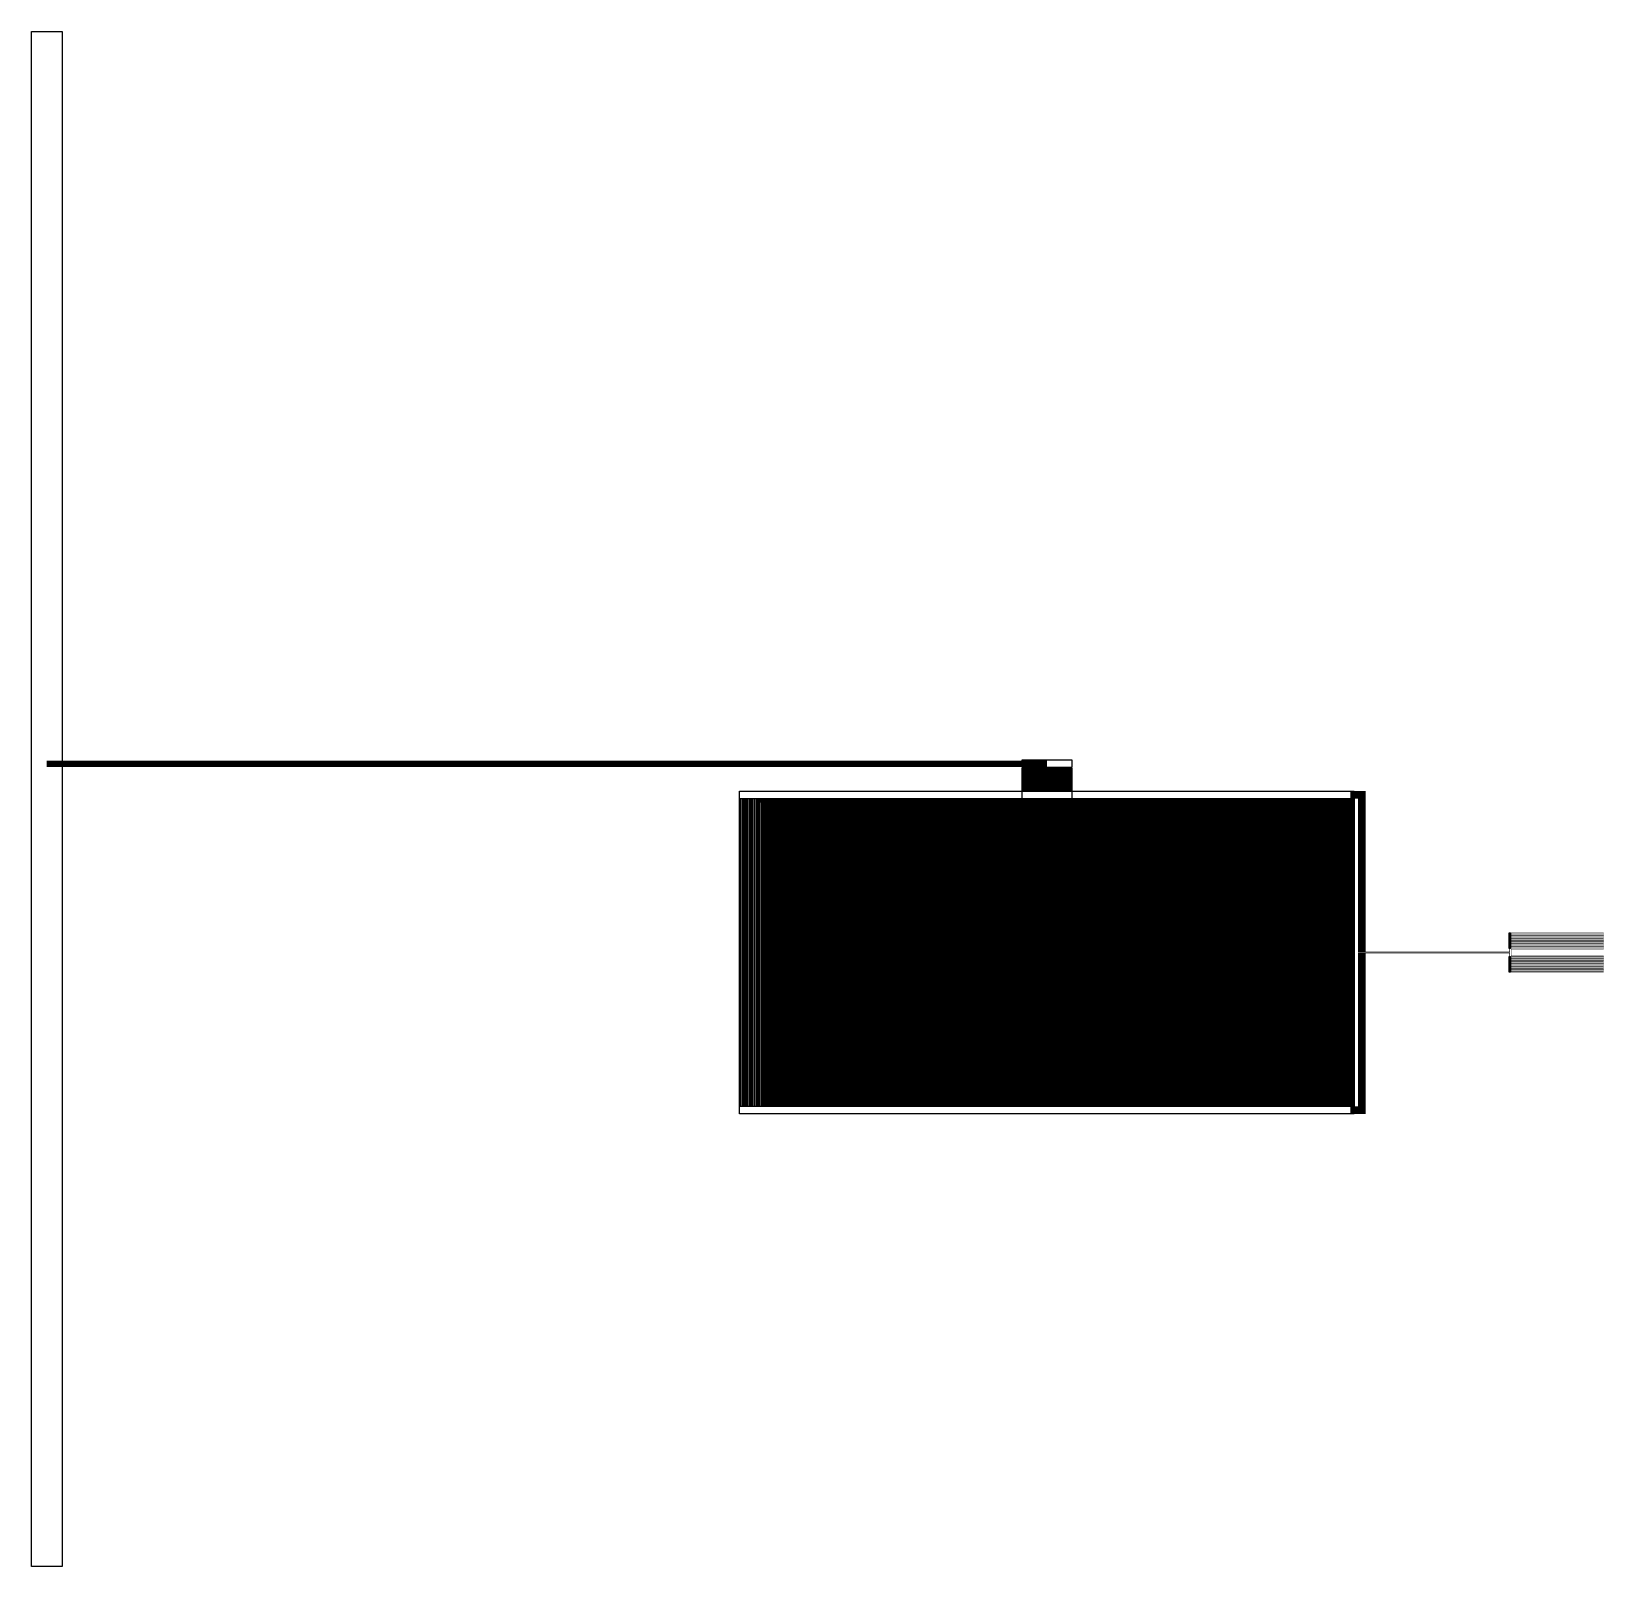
# Model space of a CAD drawing. Extents: x -50 to 5072, y -10000 to -5000.
import ezdxf

# ---------------------------------------------------------------- set-up
doc = ezdxf.new("R2010")
doc.units = 0
doc.layers.add('L3D0', color=1, linetype='CONTINUOUS')
doc.layers.add('L6D0', color=2, linetype='CONTINUOUS')

msp = doc.modelspace()

# ---------------------------------------------------------------- linework, layer by layer
at = {"layer": 'L3D0', "const_width": 1}
for points in [[(4771.5, -7935.5), (4764.5, -7935.5)], [(4770.5, -7989.5), (5071, -7989.5), (5071, -7987.5), (4771, -7987.5), (4771, -7985.5), (5071, -7985.5), (5071, -7983.5), (4771, -7983.5), (4771, -7981.5), (5071, -7981.5), (5071, -7979.5), (4771, -7979.5), (4771, -7977.5), (5071, -7977.5), (5071, -7975.5), (4771, -7975.5), (4771, -7973.5), (5071, -7973.5), (5071, -7971.5), (4771, -7971.5), (4771, -7969.5), (5071, -7969.5), (5071, -7967.5), (4771, -7967.5), (4771, -7965.5), (5071, -7965.5), (5071, -7963.5), (4771, -7963.5), (4771, -7961.5), (5071, -7961.5), (5071, -7959.5), (4771, -7959.5), (4771, -7957.5), (5071, -7957.5), (5071, -7955.5), (4771, -7955.5), (4771, -7953.5), (5071, -7953.5), (5071, -7951.5), (4771, -7951.5), (4771, -7949.5), (5071, -7949.5), (5071, -7947.5), (4771, -7947.5), (4771, -7945.5), (5071, -7945.5), (5071, -7943.5), (4771, -7943.5), (4771, -7941.5), (5071, -7941.5), (5071, -7939.5), (4771, -7939.5), (4771, -7937.5), (5071, -7937.5), (5071, -7935.5), (4770.5, -7935.5)], [(4771, -7989), (4771, -8011)], [(4770.5, -8010.5), (5071, -8010.5), (5071, -8012.5), (4771, -8012.5), (4771, -8014.5), (5071, -8014.5), (5071, -8016.5), (4771, -8016.5), (4771, -8018.5), (5071, -8018.5), (5071, -8020.5), (4771, -8020.5), (4771, -8022.5), (5071, -8022.5), (5071, -8024.5), (4771, -8024.5), (4771, -8026.5), (5071, -8026.5), (5071, -8028.5), (4771, -8028.5), (4771, -8030.5), (5071, -8030.5), (5071, -8032.5), (4771, -8032.5), (4771, -8034.5), (5071, -8034.5), (5071, -8036.5), (4771, -8036.5), (4771, -8038.5), (5071, -8038.5), (5071, -8040.5), (4771, -8040.5), (4771, -8042.5), (5071, -8042.5), (5071, -8044.5), (4771, -8044.5), (4771, -8046.5), (5071, -8046.5), (5071, -8048.5), (4771, -8048.5), (4771, -8050.5), (5071, -8050.5), (5071, -8052.5), (4771, -8052.5), (4771, -8054.5), (5071, -8054.5), (5071, -8056.5), (4771, -8056.5), (4771, -8058.5), (5071, -8058.5), (5071, -8060.5), (4771, -8060.5), (4771, -8062.5), (5071, -8062.5), (5071, -8064.5), (4770.5, -8064.5)], [(4771.5, -8064.5), (4764.5, -8064.5)]]:
    msp.add_lwpolyline(points, dxfattribs=at)
at = {"layer": 'L3D0'}
for points in [[(4764.5, -7985.5), (4764.5, -7935.5), (4767.5, -7935.5), (4767.5, -7985.5)], [(4764.5, -8064.5), (4764.5, -8014.5), (4767.5, -8014.5), (4767.5, -8064.5)]]:
    msp.add_lwpolyline(points, close=True, dxfattribs=at)
at = {"layer": 'L6D0'}
for points in [[(-50, -10000), (-50, -5000), (50, -5000), (50, -10000)], [(3177, -7397.75), (3177, -7372.75), (3339, -7372.75), (3339, -7397.75)], [(3177, -7474.25), (3177, -7399.25), (3179, -7399.25), (3179, -7474.25)], [(3181, -7472.75), (3181, -7397.75), (3183, -7397.75), (3183, -7472.75)], [(3185, -7474.25), (3185, -7399.25), (3187, -7399.25), (3187, -7474.25)], [(3189, -7472.75), (3189, -7397.75), (3191, -7397.75), (3191, -7472.75)], [(3193, -7474.25), (3193, -7399.25), (3195, -7399.25), (3195, -7474.25)], [(3197, -7472.75), (3197, -7397.75), (3199, -7397.75), (3199, -7472.75)], [(3201, -7474.25), (3201, -7399.25), (3203, -7399.25), (3203, -7474.25)], [(3205, -7472.75), (3205, -7397.75), (3207, -7397.75), (3207, -7472.75)], [(3209, -7474.25), (3209, -7399.25), (3211, -7399.25), (3211, -7474.25)], [(3213, -7472.75), (3213, -7397.75), (3215, -7397.75), (3215, -7472.75)], [(3217, -7474.25), (3217, -7399.25), (3219, -7399.25), (3219, -7474.25)], [(3221, -7472.75), (3221, -7397.75), (3223, -7397.75), (3223, -7472.75)], [(3225, -7474.25), (3225, -7399.25), (3227, -7399.25), (3227, -7474.25)], [(3229, -7472.75), (3229, -7397.75), (3231, -7397.75), (3231, -7472.75)], [(3233, -7474.25), (3233, -7399.25), (3235, -7399.25), (3235, -7474.25)], [(3237, -7472.75), (3237, -7397.75), (3239, -7397.75), (3239, -7472.75)], [(3241, -7474.25), (3241, -7399.25), (3243, -7399.25), (3243, -7474.25)], [(3245, -7472.75), (3245, -7397.75), (3247, -7397.75), (3247, -7472.75)], [(3249, -7474.25), (3249, -7399.25), (3251, -7399.25), (3251, -7474.25)], [(3253, -7472.75), (3253, -7397.75), (3255, -7397.75), (3255, -7472.75)], [(3257, -7474.25), (3257, -7399.25), (3259, -7399.25), (3259, -7474.25)], [(3261, -7472.75), (3261, -7397.75), (3263, -7397.75), (3263, -7472.75)], [(3265, -7474.25), (3265, -7399.25), (3267, -7399.25), (3267, -7474.25)], [(3269, -7472.75), (3269, -7397.75), (3271, -7397.75), (3271, -7472.75)], [(3273, -7474.25), (3273, -7399.25), (3275, -7399.25), (3275, -7474.25)], [(3277, -7472.75), (3277, -7397.75), (3279, -7397.75), (3279, -7472.75)], [(3281, -7474.25), (3281, -7399.25), (3283, -7399.25), (3283, -7474.25)], [(3285, -7472.75), (3285, -7397.75), (3287, -7397.75), (3287, -7472.75)], [(3289, -7474.25), (3289, -7399.25), (3291, -7399.25), (3291, -7474.25)], [(3293, -7472.75), (3293, -7397.75), (3295, -7397.75), (3295, -7472.75)], [(3297, -7474.25), (3297, -7399.25), (3299, -7399.25), (3299, -7474.25)], [(3301, -7472.75), (3301, -7397.75), (3303, -7397.75), (3303, -7472.75)], [(3305, -7474.25), (3305, -7399.25), (3307, -7399.25), (3307, -7474.25)], [(3309, -7472.75), (3309, -7397.75), (3311, -7397.75), (3311, -7472.75)], [(3313, -7474.25), (3313, -7399.25), (3315, -7399.25), (3315, -7474.25)], [(3317, -7472.75), (3317, -7397.75), (3319, -7397.75), (3319, -7472.75)], [(3321, -7474.25), (3321, -7399.25), (3323, -7399.25), (3323, -7474.25)], [(3325, -7472.75), (3325, -7397.75), (3327, -7397.75), (3327, -7472.75)], [(3329, -7474.25), (3329, -7399.25), (3331, -7399.25), (3331, -7474.25)], [(3333, -7472.75), (3333, -7397.75), (3335, -7397.75), (3335, -7472.75)], [(3337, -7474.25), (3337, -7399.25), (3339, -7399.25), (3339, -7474.25)], [(2257, -7499.25), (2257, -7474.25), (4259, -7474.25), (4259, -7499.25)], [(3177, -7499.25), (3177, -7474.25), (3339, -7474.25), (3339, -7499.25)], [(2257, -8500.75), (2257, -7500.75), (2259, -7500.75), (2259, -8500.75)], [(2265, -8500.75), (2265, -7500.75), (2267, -7500.75), (2267, -8500.75)], [(2273, -8500.75), (2273, -7500.75), (2275, -7500.75), (2275, -8500.75)], [(2281, -8500.75), (2281, -7500.75), (2283, -7500.75), (2283, -8500.75)], [(2289, -8500.75), (2289, -7500.75), (2291, -7500.75), (2291, -8500.75)], [(2297, -8500.75), (2297, -7500.75), (2299, -7500.75), (2299, -8500.75)], [(2305, -8500.75), (2305, -7500.75), (2307, -7500.75), (2307, -8500.75)], [(2313, -8500.75), (2313, -7500.75), (2315, -7500.75), (2315, -8500.75)], [(2321, -8500.75), (2321, -7500.75), (2323, -7500.75), (2323, -8500.75)], [(2325, -7510.45), (2325, -7499.25), (2327, -7499.25), (2327, -7510.45)], [(2329, -8500.75), (2329, -7500.75), (2331, -7500.75), (2331, -8500.75)], [(2333, -8499.25), (2333, -7499.25), (2335, -7499.25), (2335, -8499.25)], [(2337, -8500.75), (2337, -7500.75), (2339, -7500.75), (2339, -8500.75)], [(2341, -8499.25), (2341, -7499.25), (2343, -7499.25), (2343, -8499.25)], [(2345, -8500.75), (2345, -7500.75), (2347, -7500.75), (2347, -8500.75)], [(2349, -8499.25), (2349, -7499.25), (2351, -7499.25), (2351, -8499.25)], [(2353, -8500.75), (2353, -7500.75), (2355, -7500.75), (2355, -8500.75)], [(2357, -8499.25), (2357, -7499.25), (2359, -7499.25), (2359, -8499.25)], [(2361, -8500.75), (2361, -7500.75), (2363, -7500.75), (2363, -8500.75)], [(2365, -8499.25), (2365, -7499.25), (2367, -7499.25), (2367, -8499.25)], [(2369, -8500.75), (2369, -7500.75), (2371, -7500.75), (2371, -8500.75)], [(2373, -8499.25), (2373, -7499.25), (2375, -7499.25), (2375, -8499.25)], [(2377, -8500.75), (2377, -7500.75), (2379, -7500.75), (2379, -8500.75)], [(2381, -8499.25), (2381, -7499.25), (2383, -7499.25), (2383, -8499.25)], [(2385, -8500.75), (2385, -7500.75), (2387, -7500.75), (2387, -8500.75)], [(2389, -8499.25), (2389, -7499.25), (2391, -7499.25), (2391, -8499.25)], [(2393, -8500.75), (2393, -7500.75), (2395, -7500.75), (2395, -8500.75)], [(2397, -8499.25), (2397, -7499.25), (2399, -7499.25), (2399, -8499.25)], [(2401, -8500.75), (2401, -7500.75), (2403, -7500.75), (2403, -8500.75)], [(2405, -8499.25), (2405, -7499.25), (2407, -7499.25), (2407, -8499.25)], [(2409, -8500.75), (2409, -7500.75), (2411, -7500.75), (2411, -8500.75)], [(2413, -8499.25), (2413, -7499.25), (2415, -7499.25), (2415, -8499.25)], [(2417, -8500.75), (2417, -7500.75), (2419, -7500.75), (2419, -8500.75)], [(2421, -8499.25), (2421, -7499.25), (2423, -7499.25), (2423, -8499.25)], [(2425, -8500.75), (2425, -7500.75), (2427, -7500.75), (2427, -8500.75)], [(2429, -8499.25), (2429, -7499.25), (2431, -7499.25), (2431, -8499.25)], [(2433, -8500.75), (2433, -7500.75), (2435, -7500.75), (2435, -8500.75)], [(2437, -8499.25), (2437, -7499.25), (2439, -7499.25), (2439, -8499.25)], [(2441, -8500.75), (2441, -7500.75), (2443, -7500.75), (2443, -8500.75)], [(2445, -8499.25), (2445, -7499.25), (2447, -7499.25), (2447, -8499.25)], [(2449, -8500.75), (2449, -7500.75), (2451, -7500.75), (2451, -8500.75)], [(2453, -8499.25), (2453, -7499.25), (2455, -7499.25), (2455, -8499.25)], [(2457, -8500.75), (2457, -7500.75), (2459, -7500.75), (2459, -8500.75)], [(2461, -8499.25), (2461, -7499.25), (2463, -7499.25), (2463, -8499.25)], [(2465, -8500.75), (2465, -7500.75), (2467, -7500.75), (2467, -8500.75)], [(2469, -8499.25), (2469, -7499.25), (2471, -7499.25), (2471, -8499.25)], [(2473, -8500.75), (2473, -7500.75), (2475, -7500.75), (2475, -8500.75)], [(2477, -8499.25), (2477, -7499.25), (2479, -7499.25), (2479, -8499.25)], [(2481, -8500.75), (2481, -7500.75), (2483, -7500.75), (2483, -8500.75)], [(2485, -8499.25), (2485, -7499.25), (2487, -7499.25), (2487, -8499.25)], [(2489, -8500.75), (2489, -7500.75), (2491, -7500.75), (2491, -8500.75)], [(2493, -8499.25), (2493, -7499.25), (2495, -7499.25), (2495, -8499.25)], [(2497, -8500.75), (2497, -7500.75), (2499, -7500.75), (2499, -8500.75)], [(2501, -8499.25), (2501, -7499.25), (2503, -7499.25), (2503, -8499.25)], [(2505, -8500.75), (2505, -7500.75), (2507, -7500.75), (2507, -8500.75)], [(2509, -8499.25), (2509, -7499.25), (2511, -7499.25), (2511, -8499.25)], [(2513, -8500.75), (2513, -7500.75), (2515, -7500.75), (2515, -8500.75)], [(2517, -8499.25), (2517, -7499.25), (2519, -7499.25), (2519, -8499.25)], [(2521, -8500.75), (2521, -7500.75), (2523, -7500.75), (2523, -8500.75)], [(2525, -8499.25), (2525, -7499.25), (2527, -7499.25), (2527, -8499.25)], [(2529, -8500.75), (2529, -7500.75), (2531, -7500.75), (2531, -8500.75)], [(2533, -8499.25), (2533, -7499.25), (2535, -7499.25), (2535, -8499.25)], [(2537, -8500.75), (2537, -7500.75), (2539, -7500.75), (2539, -8500.75)], [(2541, -8499.25), (2541, -7499.25), (2543, -7499.25), (2543, -8499.25)], [(2545, -8500.75), (2545, -7500.75), (2547, -7500.75), (2547, -8500.75)], [(2549, -8499.25), (2549, -7499.25), (2551, -7499.25), (2551, -8499.25)], [(2553, -8500.75), (2553, -7500.75), (2555, -7500.75), (2555, -8500.75)], [(2557, -8499.25), (2557, -7499.25), (2559, -7499.25), (2559, -8499.25)], [(2561, -8500.75), (2561, -7500.75), (2563, -7500.75), (2563, -8500.75)], [(2565, -8499.25), (2565, -7499.25), (2567, -7499.25), (2567, -8499.25)], [(2569, -8500.75), (2569, -7500.75), (2571, -7500.75), (2571, -8500.75)], [(2573, -8499.25), (2573, -7499.25), (2575, -7499.25), (2575, -8499.25)], [(2577, -8500.75), (2577, -7500.75), (2579, -7500.75), (2579, -8500.75)], [(2581, -8499.25), (2581, -7499.25), (2583, -7499.25), (2583, -8499.25)], [(2585, -8500.75), (2585, -7500.75), (2587, -7500.75), (2587, -8500.75)], [(2589, -8499.25), (2589, -7499.25), (2591, -7499.25), (2591, -8499.25)], [(2593, -8500.75), (2593, -7500.75), (2595, -7500.75), (2595, -8500.75)], [(2597, -8499.25), (2597, -7499.25), (2599, -7499.25), (2599, -8499.25)], [(2601, -8500.75), (2601, -7500.75), (2603, -7500.75), (2603, -8500.75)], [(2605, -8499.25), (2605, -7499.25), (2607, -7499.25), (2607, -8499.25)], [(2609, -8500.75), (2609, -7500.75), (2611, -7500.75), (2611, -8500.75)], [(2613, -8499.25), (2613, -7499.25), (2615, -7499.25), (2615, -8499.25)], [(2617, -8500.75), (2617, -7500.75), (2619, -7500.75), (2619, -8500.75)], [(2621, -8499.25), (2621, -7499.25), (2623, -7499.25), (2623, -8499.25)], [(2625, -8500.75), (2625, -7500.75), (2627, -7500.75), (2627, -8500.75)], [(2629, -8499.25), (2629, -7499.25), (2631, -7499.25), (2631, -8499.25)], [(2633, -8500.75), (2633, -7500.75), (2635, -7500.75), (2635, -8500.75)], [(2637, -8499.25), (2637, -7499.25), (2639, -7499.25), (2639, -8499.25)], [(2641, -8500.75), (2641, -7500.75), (2643, -7500.75), (2643, -8500.75)], [(2645, -8499.25), (2645, -7499.25), (2647, -7499.25), (2647, -8499.25)], [(2649, -8500.75), (2649, -7500.75), (2651, -7500.75), (2651, -8500.75)], [(2653, -8499.25), (2653, -7499.25), (2655, -7499.25), (2655, -8499.25)], [(2657, -8500.75), (2657, -7500.75), (2659, -7500.75), (2659, -8500.75)], [(2661, -8499.25), (2661, -7499.25), (2663, -7499.25), (2663, -8499.25)], [(2665, -8500.75), (2665, -7500.75), (2667, -7500.75), (2667, -8500.75)], [(2669, -8499.25), (2669, -7499.25), (2671, -7499.25), (2671, -8499.25)], [(2673, -8500.75), (2673, -7500.75), (2675, -7500.75), (2675, -8500.75)], [(2677, -8499.25), (2677, -7499.25), (2679, -7499.25), (2679, -8499.25)], [(2681, -8500.75), (2681, -7500.75), (2683, -7500.75), (2683, -8500.75)], [(2685, -8499.25), (2685, -7499.25), (2687, -7499.25), (2687, -8499.25)], [(2689, -8500.75), (2689, -7500.75), (2691, -7500.75), (2691, -8500.75)], [(2693, -8499.25), (2693, -7499.25), (2695, -7499.25), (2695, -8499.25)], [(2697, -8500.75), (2697, -7500.75), (2699, -7500.75), (2699, -8500.75)], [(2701, -8499.25), (2701, -7499.25), (2703, -7499.25), (2703, -8499.25)], [(2705, -8500.75), (2705, -7500.75), (2707, -7500.75), (2707, -8500.75)], [(2709, -8499.25), (2709, -7499.25), (2711, -7499.25), (2711, -8499.25)], [(2713, -8500.75), (2713, -7500.75), (2715, -7500.75), (2715, -8500.75)], [(2717, -8499.25), (2717, -7499.25), (2719, -7499.25), (2719, -8499.25)], [(2721, -8500.75), (2721, -7500.75), (2723, -7500.75), (2723, -8500.75)], [(2725, -8499.25), (2725, -7499.25), (2727, -7499.25), (2727, -8499.25)], [(2729, -8500.75), (2729, -7500.75), (2731, -7500.75), (2731, -8500.75)], [(2733, -8499.25), (2733, -7499.25), (2735, -7499.25), (2735, -8499.25)], [(2737, -8500.75), (2737, -7500.75), (2739, -7500.75), (2739, -8500.75)], [(2741, -8499.25), (2741, -7499.25), (2743, -7499.25), (2743, -8499.25)], [(2745, -8500.75), (2745, -7500.75), (2747, -7500.75), (2747, -8500.75)], [(2749, -8499.25), (2749, -7499.25), (2751, -7499.25), (2751, -8499.25)], [(2753, -8500.75), (2753, -7500.75), (2755, -7500.75), (2755, -8500.75)], [(2757, -8499.25), (2757, -7499.25), (2759, -7499.25), (2759, -8499.25)], [(2761, -8500.75), (2761, -7500.75), (2763, -7500.75), (2763, -8500.75)], [(2765, -8499.25), (2765, -7499.25), (2767, -7499.25), (2767, -8499.25)], [(2769, -8500.75), (2769, -7500.75), (2771, -7500.75), (2771, -8500.75)], [(2773, -8499.25), (2773, -7499.25), (2775, -7499.25), (2775, -8499.25)], [(2777, -8500.75), (2777, -7500.75), (2779, -7500.75), (2779, -8500.75)], [(2781, -8499.25), (2781, -7499.25), (2783, -7499.25), (2783, -8499.25)], [(2785, -8500.75), (2785, -7500.75), (2787, -7500.75), (2787, -8500.75)], [(2789, -8499.25), (2789, -7499.25), (2791, -7499.25), (2791, -8499.25)], [(2793, -8500.75), (2793, -7500.75), (2795, -7500.75), (2795, -8500.75)], [(2797, -8499.25), (2797, -7499.25), (2799, -7499.25), (2799, -8499.25)], [(2801, -8500.75), (2801, -7500.75), (2803, -7500.75), (2803, -8500.75)], [(2805, -8499.25), (2805, -7499.25), (2807, -7499.25), (2807, -8499.25)], [(2809, -8500.75), (2809, -7500.75), (2811, -7500.75), (2811, -8500.75)], [(2813, -8499.25), (2813, -7499.25), (2815, -7499.25), (2815, -8499.25)], [(2817, -8500.75), (2817, -7500.75), (2819, -7500.75), (2819, -8500.75)], [(2821, -8499.25), (2821, -7499.25), (2823, -7499.25), (2823, -8499.25)], [(2825, -8500.75), (2825, -7500.75), (2827, -7500.75), (2827, -8500.75)], [(2829, -8499.25), (2829, -7499.25), (2831, -7499.25), (2831, -8499.25)], [(2833, -8500.75), (2833, -7500.75), (2835, -7500.75), (2835, -8500.75)], [(2837, -8499.25), (2837, -7499.25), (2839, -7499.25), (2839, -8499.25)], [(2841, -8500.75), (2841, -7500.75), (2843, -7500.75), (2843, -8500.75)], [(2845, -8499.25), (2845, -7499.25), (2847, -7499.25), (2847, -8499.25)], [(2849, -8500.75), (2849, -7500.75), (2851, -7500.75), (2851, -8500.75)], [(2853, -8499.25), (2853, -7499.25), (2855, -7499.25), (2855, -8499.25)], [(2857, -8500.75), (2857, -7500.75), (2859, -7500.75), (2859, -8500.75)], [(2861, -8499.25), (2861, -7499.25), (2863, -7499.25), (2863, -8499.25)], [(2865, -8500.75), (2865, -7500.75), (2867, -7500.75), (2867, -8500.75)], [(2869, -8499.25), (2869, -7499.25), (2871, -7499.25), (2871, -8499.25)], [(2873, -8500.75), (2873, -7500.75), (2875, -7500.75), (2875, -8500.75)], [(2877, -8499.25), (2877, -7499.25), (2879, -7499.25), (2879, -8499.25)], [(2881, -8500.75), (2881, -7500.75), (2883, -7500.75), (2883, -8500.75)], [(2885, -8499.25), (2885, -7499.25), (2887, -7499.25), (2887, -8499.25)], [(2889, -8500.75), (2889, -7500.75), (2891, -7500.75), (2891, -8500.75)], [(2893, -8499.25), (2893, -7499.25), (2895, -7499.25), (2895, -8499.25)], [(2897, -8500.75), (2897, -7500.75), (2899, -7500.75), (2899, -8500.75)], [(2901, -8499.25), (2901, -7499.25), (2903, -7499.25), (2903, -8499.25)], [(2905, -8500.75), (2905, -7500.75), (2907, -7500.75), (2907, -8500.75)], [(2909, -8499.25), (2909, -7499.25), (2911, -7499.25), (2911, -8499.25)], [(2913, -8500.75), (2913, -7500.75), (2915, -7500.75), (2915, -8500.75)], [(2917, -8499.25), (2917, -7499.25), (2919, -7499.25), (2919, -8499.25)], [(2921, -8500.75), (2921, -7500.75), (2923, -7500.75), (2923, -8500.75)], [(2925, -8499.25), (2925, -7499.25), (2927, -7499.25), (2927, -8499.25)], [(2929, -8500.75), (2929, -7500.75), (2931, -7500.75), (2931, -8500.75)], [(2933, -8499.25), (2933, -7499.25), (2935, -7499.25), (2935, -8499.25)], [(2937, -8500.75), (2937, -7500.75), (2939, -7500.75), (2939, -8500.75)], [(2941, -8499.25), (2941, -7499.25), (2943, -7499.25), (2943, -8499.25)], [(2945, -8500.75), (2945, -7500.75), (2947, -7500.75), (2947, -8500.75)], [(2949, -8499.25), (2949, -7499.25), (2951, -7499.25), (2951, -8499.25)], [(2953, -8500.75), (2953, -7500.75), (2955, -7500.75), (2955, -8500.75)], [(2957, -8499.25), (2957, -7499.25), (2959, -7499.25), (2959, -8499.25)], [(2961, -8500.75), (2961, -7500.75), (2963, -7500.75), (2963, -8500.75)], [(2965, -8499.25), (2965, -7499.25), (2967, -7499.25), (2967, -8499.25)], [(2969, -8500.75), (2969, -7500.75), (2971, -7500.75), (2971, -8500.75)], [(2973, -8499.25), (2973, -7499.25), (2975, -7499.25), (2975, -8499.25)], [(2977, -8500.75), (2977, -7500.75), (2979, -7500.75), (2979, -8500.75)], [(2981, -8499.25), (2981, -7499.25), (2983, -7499.25), (2983, -8499.25)], [(2985, -8500.75), (2985, -7500.75), (2987, -7500.75), (2987, -8500.75)], [(2989, -8499.25), (2989, -7499.25), (2991, -7499.25), (2991, -8499.25)], [(2993, -8500.75), (2993, -7500.75), (2995, -7500.75), (2995, -8500.75)], [(2997, -8499.25), (2997, -7499.25), (2999, -7499.25), (2999, -8499.25)], [(3001, -8500.75), (3001, -7500.75), (3003, -7500.75), (3003, -8500.75)], [(3005, -8499.25), (3005, -7499.25), (3007, -7499.25), (3007, -8499.25)], [(3009, -8500.75), (3009, -7500.75), (3011, -7500.75), (3011, -8500.75)], [(3013, -8499.25), (3013, -7499.25), (3015, -7499.25), (3015, -8499.25)], [(3017, -8500.75), (3017, -7500.75), (3019, -7500.75), (3019, -8500.75)], [(3021, -8499.25), (3021, -7499.25), (3023, -7499.25), (3023, -8499.25)], [(3025, -8500.75), (3025, -7500.75), (3027, -7500.75), (3027, -8500.75)], [(3029, -8499.25), (3029, -7499.25), (3031, -7499.25), (3031, -8499.25)], [(3033, -8500.75), (3033, -7500.75), (3035, -7500.75), (3035, -8500.75)], [(3037, -8499.25), (3037, -7499.25), (3039, -7499.25), (3039, -8499.25)], [(3041, -8500.75), (3041, -7500.75), (3043, -7500.75), (3043, -8500.75)], [(3045, -8499.25), (3045, -7499.25), (3047, -7499.25), (3047, -8499.25)], [(3049, -8500.75), (3049, -7500.75), (3051, -7500.75), (3051, -8500.75)], [(3053, -8499.25), (3053, -7499.25), (3055, -7499.25), (3055, -8499.25)], [(3057, -8500.75), (3057, -7500.75), (3059, -7500.75), (3059, -8500.75)], [(3061, -8499.25), (3061, -7499.25), (3063, -7499.25), (3063, -8499.25)], [(3065, -8500.75), (3065, -7500.75), (3067, -7500.75), (3067, -8500.75)], [(3069, -8499.25), (3069, -7499.25), (3071, -7499.25), (3071, -8499.25)], [(3073, -8500.75), (3073, -7500.75), (3075, -7500.75), (3075, -8500.75)], [(3077, -8499.25), (3077, -7499.25), (3079, -7499.25), (3079, -8499.25)], [(3081, -8500.75), (3081, -7500.75), (3083, -7500.75), (3083, -8500.75)], [(3085, -8499.25), (3085, -7499.25), (3087, -7499.25), (3087, -8499.25)], [(3089, -8500.75), (3089, -7500.75), (3091, -7500.75), (3091, -8500.75)], [(3093, -8499.25), (3093, -7499.25), (3095, -7499.25), (3095, -8499.25)], [(3097, -8500.75), (3097, -7500.75), (3099, -7500.75), (3099, -8500.75)], [(3101, -8499.25), (3101, -7499.25), (3103, -7499.25), (3103, -8499.25)], [(3105, -8500.75), (3105, -7500.75), (3107, -7500.75), (3107, -8500.75)], [(3109, -8499.25), (3109, -7499.25), (3111, -7499.25), (3111, -8499.25)], [(3113, -8500.75), (3113, -7500.75), (3115, -7500.75), (3115, -8500.75)], [(3117, -8499.25), (3117, -7499.25), (3119, -7499.25), (3119, -8499.25)], [(3121, -8500.75), (3121, -7500.75), (3123, -7500.75), (3123, -8500.75)], [(3125, -8499.25), (3125, -7499.25), (3127, -7499.25), (3127, -8499.25)], [(3129, -8500.75), (3129, -7500.75), (3131, -7500.75), (3131, -8500.75)], [(3133, -8499.25), (3133, -7499.25), (3135, -7499.25), (3135, -8499.25)], [(3137, -8500.75), (3137, -7500.75), (3139, -7500.75), (3139, -8500.75)], [(3141, -8499.25), (3141, -7499.25), (3143, -7499.25), (3143, -8499.25)], [(3145, -8500.75), (3145, -7500.75), (3147, -7500.75), (3147, -8500.75)], [(3149, -8499.25), (3149, -7499.25), (3151, -7499.25), (3151, -8499.25)], [(3153, -8500.75), (3153, -7500.75), (3155, -7500.75), (3155, -8500.75)], [(3157, -8499.25), (3157, -7499.25), (3159, -7499.25), (3159, -8499.25)], [(3161, -8500.75), (3161, -7500.75), (3163, -7500.75), (3163, -8500.75)], [(3165, -8499.25), (3165, -7499.25), (3167, -7499.25), (3167, -8499.25)], [(3169, -8500.75), (3169, -7500.75), (3171, -7500.75), (3171, -8500.75)], [(3173, -8499.25), (3173, -7499.25), (3175, -7499.25), (3175, -8499.25)], [(3177, -8500.75), (3177, -7500.75), (3179, -7500.75), (3179, -8500.75)], [(3181, -8499.25), (3181, -7499.25), (3183, -7499.25), (3183, -8499.25)], [(3185, -8500.75), (3185, -7500.75), (3187, -7500.75), (3187, -8500.75)], [(3189, -8499.25), (3189, -7499.25), (3191, -7499.25), (3191, -8499.25)], [(3193, -8500.75), (3193, -7500.75), (3195, -7500.75), (3195, -8500.75)], [(3197, -8499.25), (3197, -7499.25), (3199, -7499.25), (3199, -8499.25)], [(3201, -8500.75), (3201, -7500.75), (3203, -7500.75), (3203, -8500.75)], [(3205, -8499.25), (3205, -7499.25), (3207, -7499.25), (3207, -8499.25)], [(3209, -8500.75), (3209, -7500.75), (3211, -7500.75), (3211, -8500.75)], [(3213, -8499.25), (3213, -7499.25), (3215, -7499.25), (3215, -8499.25)], [(3217, -8500.75), (3217, -7500.75), (3219, -7500.75), (3219, -8500.75)], [(3221, -8499.25), (3221, -7499.25), (3223, -7499.25), (3223, -8499.25)], [(3225, -8500.75), (3225, -7500.75), (3227, -7500.75), (3227, -8500.75)], [(3229, -8499.25), (3229, -7499.25), (3231, -7499.25), (3231, -8499.25)], [(3233, -8500.75), (3233, -7500.75), (3235, -7500.75), (3235, -8500.75)], [(3237, -8499.25), (3237, -7499.25), (3239, -7499.25), (3239, -8499.25)], [(3241, -8500.75), (3241, -7500.75), (3243, -7500.75), (3243, -8500.75)], [(3245, -8499.25), (3245, -7499.25), (3247, -7499.25), (3247, -8499.25)], [(3249, -8500.75), (3249, -7500.75), (3251, -7500.75), (3251, -8500.75)], [(3253, -8499.25), (3253, -7499.25), (3255, -7499.25), (3255, -8499.25)], [(3257, -8500.75), (3257, -7500.75), (3259, -7500.75), (3259, -8500.75)], [(3261, -8499.25), (3261, -7499.25), (3263, -7499.25), (3263, -8499.25)], [(3265, -8500.75), (3265, -7500.75), (3267, -7500.75), (3267, -8500.75)], [(3269, -8499.25), (3269, -7499.25), (3271, -7499.25), (3271, -8499.25)], [(3273, -8500.75), (3273, -7500.75), (3275, -7500.75), (3275, -8500.75)], [(3277, -8499.25), (3277, -7499.25), (3279, -7499.25), (3279, -8499.25)], [(3281, -8500.75), (3281, -7500.75), (3283, -7500.75), (3283, -8500.75)], [(3285, -8499.25), (3285, -7499.25), (3287, -7499.25), (3287, -8499.25)], [(3289, -8500.75), (3289, -7500.75), (3291, -7500.75), (3291, -8500.75)], [(3293, -8499.25), (3293, -7499.25), (3295, -7499.25), (3295, -8499.25)], [(3297, -8500.75), (3297, -7500.75), (3299, -7500.75), (3299, -8500.75)], [(3301, -8499.25), (3301, -7499.25), (3303, -7499.25), (3303, -8499.25)], [(3305, -8500.75), (3305, -7500.75), (3307, -7500.75), (3307, -8500.75)], [(3309, -8499.25), (3309, -7499.25), (3311, -7499.25), (3311, -8499.25)], [(3313, -8500.75), (3313, -7500.75), (3315, -7500.75), (3315, -8500.75)], [(3317, -8499.25), (3317, -7499.25), (3319, -7499.25), (3319, -8499.25)], [(3321, -8500.75), (3321, -7500.75), (3323, -7500.75), (3323, -8500.75)], [(3325, -8499.25), (3325, -7499.25), (3327, -7499.25), (3327, -8499.25)], [(3329, -8500.75), (3329, -7500.75), (3331, -7500.75), (3331, -8500.75)], [(3333, -8499.25), (3333, -7499.25), (3335, -7499.25), (3335, -8499.25)], [(3337, -8500.75), (3337, -7500.75), (3339, -7500.75), (3339, -8500.75)], [(3341, -8499.25), (3341, -7499.25), (3343, -7499.25), (3343, -8499.25)], [(3345, -8500.75), (3345, -7500.75), (3347, -7500.75), (3347, -8500.75)], [(3349, -8499.25), (3349, -7499.25), (3351, -7499.25), (3351, -8499.25)], [(3353, -8500.75), (3353, -7500.75), (3355, -7500.75), (3355, -8500.75)], [(3357, -8499.25), (3357, -7499.25), (3359, -7499.25), (3359, -8499.25)], [(3361, -8500.75), (3361, -7500.75), (3363, -7500.75), (3363, -8500.75)], [(3365, -8499.25), (3365, -7499.25), (3367, -7499.25), (3367, -8499.25)], [(3369, -8500.75), (3369, -7500.75), (3371, -7500.75), (3371, -8500.75)], [(3373, -8499.25), (3373, -7499.25), (3375, -7499.25), (3375, -8499.25)], [(3377, -8500.75), (3377, -7500.75), (3379, -7500.75), (3379, -8500.75)], [(3381, -8499.25), (3381, -7499.25), (3383, -7499.25), (3383, -8499.25)], [(3385, -8500.75), (3385, -7500.75), (3387, -7500.75), (3387, -8500.75)], [(3389, -8499.25), (3389, -7499.25), (3391, -7499.25), (3391, -8499.25)], [(3393, -8500.75), (3393, -7500.75), (3395, -7500.75), (3395, -8500.75)], [(3397, -8499.25), (3397, -7499.25), (3399, -7499.25), (3399, -8499.25)], [(3401, -8500.75), (3401, -7500.75), (3403, -7500.75), (3403, -8500.75)], [(3405, -8499.25), (3405, -7499.25), (3407, -7499.25), (3407, -8499.25)], [(3409, -8500.75), (3409, -7500.75), (3411, -7500.75), (3411, -8500.75)], [(3413, -8499.25), (3413, -7499.25), (3415, -7499.25), (3415, -8499.25)], [(3417, -8500.75), (3417, -7500.75), (3419, -7500.75), (3419, -8500.75)], [(3421, -8499.25), (3421, -7499.25), (3423, -7499.25), (3423, -8499.25)], [(3425, -8500.75), (3425, -7500.75), (3427, -7500.75), (3427, -8500.75)], [(3429, -8499.25), (3429, -7499.25), (3431, -7499.25), (3431, -8499.25)], [(3433, -8500.75), (3433, -7500.75), (3435, -7500.75), (3435, -8500.75)], [(3437, -8499.25), (3437, -7499.25), (3439, -7499.25), (3439, -8499.25)], [(3441, -8500.75), (3441, -7500.75), (3443, -7500.75), (3443, -8500.75)], [(3445, -8499.25), (3445, -7499.25), (3447, -7499.25), (3447, -8499.25)], [(3449, -8500.75), (3449, -7500.75), (3451, -7500.75), (3451, -8500.75)], [(3453, -8499.25), (3453, -7499.25), (3455, -7499.25), (3455, -8499.25)], [(3457, -8500.75), (3457, -7500.75), (3459, -7500.75), (3459, -8500.75)], [(3461, -8499.25), (3461, -7499.25), (3463, -7499.25), (3463, -8499.25)], [(3465, -8500.75), (3465, -7500.75), (3467, -7500.75), (3467, -8500.75)], [(3469, -8499.25), (3469, -7499.25), (3471, -7499.25), (3471, -8499.25)], [(3473, -8500.75), (3473, -7500.75), (3475, -7500.75), (3475, -8500.75)], [(3477, -8499.25), (3477, -7499.25), (3479, -7499.25), (3479, -8499.25)], [(3481, -8500.75), (3481, -7500.75), (3483, -7500.75), (3483, -8500.75)], [(3485, -8499.25), (3485, -7499.25), (3487, -7499.25), (3487, -8499.25)], [(3489, -8500.75), (3489, -7500.75), (3491, -7500.75), (3491, -8500.75)], [(3493, -8499.25), (3493, -7499.25), (3495, -7499.25), (3495, -8499.25)], [(3497, -8500.75), (3497, -7500.75), (3499, -7500.75), (3499, -8500.75)], [(3501, -8499.25), (3501, -7499.25), (3503, -7499.25), (3503, -8499.25)], [(3505, -8500.75), (3505, -7500.75), (3507, -7500.75), (3507, -8500.75)], [(3509, -8499.25), (3509, -7499.25), (3511, -7499.25), (3511, -8499.25)], [(3513, -8500.75), (3513, -7500.75), (3515, -7500.75), (3515, -8500.75)], [(3517, -8499.25), (3517, -7499.25), (3519, -7499.25), (3519, -8499.25)], [(3521, -8500.75), (3521, -7500.75), (3523, -7500.75), (3523, -8500.75)], [(3525, -8499.25), (3525, -7499.25), (3527, -7499.25), (3527, -8499.25)], [(3529, -8500.75), (3529, -7500.75), (3531, -7500.75), (3531, -8500.75)], [(3533, -8499.25), (3533, -7499.25), (3535, -7499.25), (3535, -8499.25)], [(3537, -8500.75), (3537, -7500.75), (3539, -7500.75), (3539, -8500.75)], [(3541, -8499.25), (3541, -7499.25), (3543, -7499.25), (3543, -8499.25)], [(3545, -8500.75), (3545, -7500.75), (3547, -7500.75), (3547, -8500.75)], [(3549, -8499.25), (3549, -7499.25), (3551, -7499.25), (3551, -8499.25)], [(3553, -8500.75), (3553, -7500.75), (3555, -7500.75), (3555, -8500.75)], [(3557, -8499.25), (3557, -7499.25), (3559, -7499.25), (3559, -8499.25)], [(3561, -8500.75), (3561, -7500.75), (3563, -7500.75), (3563, -8500.75)], [(3565, -8499.25), (3565, -7499.25), (3567, -7499.25), (3567, -8499.25)], [(3569, -8500.75), (3569, -7500.75), (3571, -7500.75), (3571, -8500.75)], [(3573, -8499.25), (3573, -7499.25), (3575, -7499.25), (3575, -8499.25)], [(3577, -8500.75), (3577, -7500.75), (3579, -7500.75), (3579, -8500.75)], [(3581, -8499.25), (3581, -7499.25), (3583, -7499.25), (3583, -8499.25)], [(3585, -8500.75), (3585, -7500.75), (3587, -7500.75), (3587, -8500.75)], [(3589, -8499.25), (3589, -7499.25), (3591, -7499.25), (3591, -8499.25)], [(3593, -8500.75), (3593, -7500.75), (3595, -7500.75), (3595, -8500.75)], [(3597, -8499.25), (3597, -7499.25), (3599, -7499.25), (3599, -8499.25)], [(3601, -8500.75), (3601, -7500.75), (3603, -7500.75), (3603, -8500.75)], [(3605, -8499.25), (3605, -7499.25), (3607, -7499.25), (3607, -8499.25)], [(3609, -8500.75), (3609, -7500.75), (3611, -7500.75), (3611, -8500.75)], [(3613, -8499.25), (3613, -7499.25), (3615, -7499.25), (3615, -8499.25)], [(3617, -8500.75), (3617, -7500.75), (3619, -7500.75), (3619, -8500.75)], [(3621, -8499.25), (3621, -7499.25), (3623, -7499.25), (3623, -8499.25)], [(3625, -8500.75), (3625, -7500.75), (3627, -7500.75), (3627, -8500.75)], [(3629, -8499.25), (3629, -7499.25), (3631, -7499.25), (3631, -8499.25)], [(3633, -8500.75), (3633, -7500.75), (3635, -7500.75), (3635, -8500.75)], [(3637, -8499.25), (3637, -7499.25), (3639, -7499.25), (3639, -8499.25)], [(3641, -8500.75), (3641, -7500.75), (3643, -7500.75), (3643, -8500.75)], [(3645, -8499.25), (3645, -7499.25), (3647, -7499.25), (3647, -8499.25)], [(3649, -8500.75), (3649, -7500.75), (3651, -7500.75), (3651, -8500.75)], [(3653, -8499.25), (3653, -7499.25), (3655, -7499.25), (3655, -8499.25)], [(3657, -8500.75), (3657, -7500.75), (3659, -7500.75), (3659, -8500.75)], [(3661, -8499.25), (3661, -7499.25), (3663, -7499.25), (3663, -8499.25)], [(3665, -8500.75), (3665, -7500.75), (3667, -7500.75), (3667, -8500.75)], [(3669, -8499.25), (3669, -7499.25), (3671, -7499.25), (3671, -8499.25)], [(3673, -8500.75), (3673, -7500.75), (3675, -7500.75), (3675, -8500.75)], [(3677, -8499.25), (3677, -7499.25), (3679, -7499.25), (3679, -8499.25)], [(3681, -8500.75), (3681, -7500.75), (3683, -7500.75), (3683, -8500.75)], [(3685, -8499.25), (3685, -7499.25), (3687, -7499.25), (3687, -8499.25)], [(3689, -8500.75), (3689, -7500.75), (3691, -7500.75), (3691, -8500.75)], [(3693, -8499.25), (3693, -7499.25), (3695, -7499.25), (3695, -8499.25)], [(3697, -8500.75), (3697, -7500.75), (3699, -7500.75), (3699, -8500.75)], [(3701, -8499.25), (3701, -7499.25), (3703, -7499.25), (3703, -8499.25)], [(3705, -8500.75), (3705, -7500.75), (3707, -7500.75), (3707, -8500.75)], [(3709, -8499.25), (3709, -7499.25), (3711, -7499.25), (3711, -8499.25)], [(3713, -8500.75), (3713, -7500.75), (3715, -7500.75), (3715, -8500.75)], [(3717, -8499.25), (3717, -7499.25), (3719, -7499.25), (3719, -8499.25)], [(3721, -8500.75), (3721, -7500.75), (3723, -7500.75), (3723, -8500.75)], [(3725, -8499.25), (3725, -7499.25), (3727, -7499.25), (3727, -8499.25)], [(3729, -8500.75), (3729, -7500.75), (3731, -7500.75), (3731, -8500.75)], [(3733, -8499.25), (3733, -7499.25), (3735, -7499.25), (3735, -8499.25)], [(3737, -8500.75), (3737, -7500.75), (3739, -7500.75), (3739, -8500.75)], [(3741, -8499.25), (3741, -7499.25), (3743, -7499.25), (3743, -8499.25)], [(3745, -8500.75), (3745, -7500.75), (3747, -7500.75), (3747, -8500.75)], [(3749, -8499.25), (3749, -7499.25), (3751, -7499.25), (3751, -8499.25)], [(3753, -8500.75), (3753, -7500.75), (3755, -7500.75), (3755, -8500.75)], [(3757, -8499.25), (3757, -7499.25), (3759, -7499.25), (3759, -8499.25)], [(3761, -8500.75), (3761, -7500.75), (3763, -7500.75), (3763, -8500.75)], [(3765, -8499.25), (3765, -7499.25), (3767, -7499.25), (3767, -8499.25)], [(3769, -8500.75), (3769, -7500.75), (3771, -7500.75), (3771, -8500.75)], [(3773, -8499.25), (3773, -7499.25), (3775, -7499.25), (3775, -8499.25)], [(3777, -8500.75), (3777, -7500.75), (3779, -7500.75), (3779, -8500.75)], [(3781, -8499.25), (3781, -7499.25), (3783, -7499.25), (3783, -8499.25)], [(3785, -8500.75), (3785, -7500.75), (3787, -7500.75), (3787, -8500.75)], [(3789, -8499.25), (3789, -7499.25), (3791, -7499.25), (3791, -8499.25)], [(3793, -8500.75), (3793, -7500.75), (3795, -7500.75), (3795, -8500.75)], [(3797, -8499.25), (3797, -7499.25), (3799, -7499.25), (3799, -8499.25)], [(3801, -8500.75), (3801, -7500.75), (3803, -7500.75), (3803, -8500.75)], [(3805, -8499.25), (3805, -7499.25), (3807, -7499.25), (3807, -8499.25)], [(3809, -8500.75), (3809, -7500.75), (3811, -7500.75), (3811, -8500.75)], [(3813, -8499.25), (3813, -7499.25), (3815, -7499.25), (3815, -8499.25)], [(3817, -8500.75), (3817, -7500.75), (3819, -7500.75), (3819, -8500.75)], [(3821, -8499.25), (3821, -7499.25), (3823, -7499.25), (3823, -8499.25)], [(3825, -8500.75), (3825, -7500.75), (3827, -7500.75), (3827, -8500.75)], [(3829, -8499.25), (3829, -7499.25), (3831, -7499.25), (3831, -8499.25)], [(3833, -8500.75), (3833, -7500.75), (3835, -7500.75), (3835, -8500.75)], [(3837, -8499.25), (3837, -7499.25), (3839, -7499.25), (3839, -8499.25)], [(3841, -8500.75), (3841, -7500.75), (3843, -7500.75), (3843, -8500.75)], [(3845, -8499.25), (3845, -7499.25), (3847, -7499.25), (3847, -8499.25)], [(3849, -8500.75), (3849, -7500.75), (3851, -7500.75), (3851, -8500.75)], [(3853, -8499.25), (3853, -7499.25), (3855, -7499.25), (3855, -8499.25)], [(3857, -8500.75), (3857, -7500.75), (3859, -7500.75), (3859, -8500.75)], [(3861, -8499.25), (3861, -7499.25), (3863, -7499.25), (3863, -8499.25)], [(3865, -8500.75), (3865, -7500.75), (3867, -7500.75), (3867, -8500.75)], [(3869, -8499.25), (3869, -7499.25), (3871, -7499.25), (3871, -8499.25)], [(3873, -8500.75), (3873, -7500.75), (3875, -7500.75), (3875, -8500.75)], [(3877, -8499.25), (3877, -7499.25), (3879, -7499.25), (3879, -8499.25)], [(3881, -8500.75), (3881, -7500.75), (3883, -7500.75), (3883, -8500.75)], [(3885, -8499.25), (3885, -7499.25), (3887, -7499.25), (3887, -8499.25)], [(3889, -8500.75), (3889, -7500.75), (3891, -7500.75), (3891, -8500.75)], [(3893, -8499.25), (3893, -7499.25), (3895, -7499.25), (3895, -8499.25)], [(3897, -8500.75), (3897, -7500.75), (3899, -7500.75), (3899, -8500.75)], [(3901, -8499.25), (3901, -7499.25), (3903, -7499.25), (3903, -8499.25)], [(3905, -8500.75), (3905, -7500.75), (3907, -7500.75), (3907, -8500.75)], [(3909, -8499.25), (3909, -7499.25), (3911, -7499.25), (3911, -8499.25)], [(3913, -8500.75), (3913, -7500.75), (3915, -7500.75), (3915, -8500.75)], [(3917, -8499.25), (3917, -7499.25), (3919, -7499.25), (3919, -8499.25)], [(3921, -8500.75), (3921, -7500.75), (3923, -7500.75), (3923, -8500.75)], [(3925, -8499.25), (3925, -7499.25), (3927, -7499.25), (3927, -8499.25)], [(3929, -8500.75), (3929, -7500.75), (3931, -7500.75), (3931, -8500.75)], [(3933, -8499.25), (3933, -7499.25), (3935, -7499.25), (3935, -8499.25)], [(3937, -8500.75), (3937, -7500.75), (3939, -7500.75), (3939, -8500.75)], [(3941, -8499.25), (3941, -7499.25), (3943, -7499.25), (3943, -8499.25)], [(3945, -8500.75), (3945, -7500.75), (3947, -7500.75), (3947, -8500.75)], [(3949, -8499.25), (3949, -7499.25), (3951, -7499.25), (3951, -8499.25)], [(3953, -8500.75), (3953, -7500.75), (3955, -7500.75), (3955, -8500.75)], [(3957, -8499.25), (3957, -7499.25), (3959, -7499.25), (3959, -8499.25)], [(3961, -8500.75), (3961, -7500.75), (3963, -7500.75), (3963, -8500.75)], [(3965, -8499.25), (3965, -7499.25), (3967, -7499.25), (3967, -8499.25)], [(3969, -8500.75), (3969, -7500.75), (3971, -7500.75), (3971, -8500.75)], [(3973, -8499.25), (3973, -7499.25), (3975, -7499.25), (3975, -8499.25)], [(3977, -8500.75), (3977, -7500.75), (3979, -7500.75), (3979, -8500.75)], [(3981, -8499.25), (3981, -7499.25), (3983, -7499.25), (3983, -8499.25)], [(3985, -8500.75), (3985, -7500.75), (3987, -7500.75), (3987, -8500.75)], [(3989, -8499.25), (3989, -7499.25), (3991, -7499.25), (3991, -8499.25)], [(3993, -8500.75), (3993, -7500.75), (3995, -7500.75), (3995, -8500.75)], [(3997, -8499.25), (3997, -7499.25), (3999, -7499.25), (3999, -8499.25)], [(4001, -8500.75), (4001, -7500.75), (4003, -7500.75), (4003, -8500.75)], [(4005, -8499.25), (4005, -7499.25), (4007, -7499.25), (4007, -8499.25)], [(4009, -8500.75), (4009, -7500.75), (4011, -7500.75), (4011, -8500.75)], [(4013, -8499.25), (4013, -7499.25), (4015, -7499.25), (4015, -8499.25)], [(4017, -8500.75), (4017, -7500.75), (4019, -7500.75), (4019, -8500.75)], [(4021, -8499.25), (4021, -7499.25), (4023, -7499.25), (4023, -8499.25)], [(4025, -8500.75), (4025, -7500.75), (4027, -7500.75), (4027, -8500.75)], [(4029, -8499.25), (4029, -7499.25), (4031, -7499.25), (4031, -8499.25)], [(4033, -8500.75), (4033, -7500.75), (4035, -7500.75), (4035, -8500.75)], [(4037, -8499.25), (4037, -7499.25), (4039, -7499.25), (4039, -8499.25)], [(4041, -8500.75), (4041, -7500.75), (4043, -7500.75), (4043, -8500.75)], [(4045, -8499.25), (4045, -7499.25), (4047, -7499.25), (4047, -8499.25)], [(4049, -8500.75), (4049, -7500.75), (4051, -7500.75), (4051, -8500.75)], [(4053, -8499.25), (4053, -7499.25), (4055, -7499.25), (4055, -8499.25)], [(4057, -8500.75), (4057, -7500.75), (4059, -7500.75), (4059, -8500.75)], [(4061, -8499.25), (4061, -7499.25), (4063, -7499.25), (4063, -8499.25)], [(4065, -8500.75), (4065, -7500.75), (4067, -7500.75), (4067, -8500.75)], [(4069, -8499.25), (4069, -7499.25), (4071, -7499.25), (4071, -8499.25)], [(4073, -8500.75), (4073, -7500.75), (4075, -7500.75), (4075, -8500.75)], [(4077, -8499.25), (4077, -7499.25), (4079, -7499.25), (4079, -8499.25)], [(4081, -8500.75), (4081, -7500.75), (4083, -7500.75), (4083, -8500.75)], [(4085, -8499.25), (4085, -7499.25), (4087, -7499.25), (4087, -8499.25)], [(4089, -8500.75), (4089, -7500.75), (4091, -7500.75), (4091, -8500.75)], [(4093, -8499.25), (4093, -7499.25), (4095, -7499.25), (4095, -8499.25)], [(4097, -8500.75), (4097, -7500.75), (4099, -7500.75), (4099, -8500.75)], [(4101, -8499.25), (4101, -7499.25), (4103, -7499.25), (4103, -8499.25)], [(4105, -8500.75), (4105, -7500.75), (4107, -7500.75), (4107, -8500.75)], [(4109, -8499.25), (4109, -7499.25), (4111, -7499.25), (4111, -8499.25)], [(4113, -8500.75), (4113, -7500.75), (4115, -7500.75), (4115, -8500.75)], [(4117, -8499.25), (4117, -7499.25), (4119, -7499.25), (4119, -8499.25)], [(4121, -8500.75), (4121, -7500.75), (4123, -7500.75), (4123, -8500.75)], [(4125, -8499.25), (4125, -7499.25), (4127, -7499.25), (4127, -8499.25)], [(4129, -8500.75), (4129, -7500.75), (4131, -7500.75), (4131, -8500.75)], [(4133, -8499.25), (4133, -7499.25), (4135, -7499.25), (4135, -8499.25)], [(4137, -8500.75), (4137, -7500.75), (4139, -7500.75), (4139, -8500.75)], [(4141, -8499.25), (4141, -7499.25), (4143, -7499.25), (4143, -8499.25)], [(4145, -8500.75), (4145, -7500.75), (4147, -7500.75), (4147, -8500.75)], [(4149, -8499.25), (4149, -7499.25), (4151, -7499.25), (4151, -8499.25)], [(4153, -8500.75), (4153, -7500.75), (4155, -7500.75), (4155, -8500.75)], [(4157, -8499.25), (4157, -7499.25), (4159, -7499.25), (4159, -8499.25)], [(4161, -8500.75), (4161, -7500.75), (4163, -7500.75), (4163, -8500.75)], [(4165, -8499.25), (4165, -7499.25), (4167, -7499.25), (4167, -8499.25)], [(4169, -8500.75), (4169, -7500.75), (4171, -7500.75), (4171, -8500.75)], [(4173, -8499.25), (4173, -7499.25), (4175, -7499.25), (4175, -8499.25)], [(4177, -8500.75), (4177, -7500.75), (4179, -7500.75), (4179, -8500.75)], [(4181, -8499.25), (4181, -7499.25), (4183, -7499.25), (4183, -8499.25)], [(4185, -8500.75), (4185, -7500.75), (4187, -7500.75), (4187, -8500.75)], [(4189, -8499.25), (4189, -7499.25), (4191, -7499.25), (4191, -8499.25)], [(4193, -8500.75), (4193, -7500.75), (4195, -7500.75), (4195, -8500.75)], [(4197, -8499.25), (4197, -7499.25), (4199, -7499.25), (4199, -8499.25)], [(4201, -8500.75), (4201, -7500.75), (4203, -7500.75), (4203, -8500.75)], [(4205, -8499.25), (4205, -7499.25), (4207, -7499.25), (4207, -8499.25)], [(4209, -8500.75), (4209, -7500.75), (4211, -7500.75), (4211, -8500.75)], [(4213, -8499.25), (4213, -7499.25), (4215, -7499.25), (4215, -8499.25)], [(4217, -8500.75), (4217, -7500.75), (4219, -7500.75), (4219, -8500.75)], [(4221, -8499.25), (4221, -7499.25), (4223, -7499.25), (4223, -8499.25)], [(4225, -8500.75), (4225, -7500.75), (4227, -7500.75), (4227, -8500.75)], [(4229, -8499.25), (4229, -7499.25), (4231, -7499.25), (4231, -8499.25)], [(4233, -8500.75), (4233, -7500.75), (4235, -7500.75), (4235, -8500.75)], [(4237, -8499.25), (4237, -7499.25), (4239, -7499.25), (4239, -8499.25)], [(4241, -8500.75), (4241, -7500.75), (4243, -7500.75), (4243, -8500.75)], [(4245, -8499.25), (4245, -7499.25), (4247, -7499.25), (4247, -8499.25)], [(4249, -8500.75), (4249, -7500.75), (4251, -7500.75), (4251, -8500.75)], [(4253, -8499.25), (4253, -7499.25), (4255, -7499.25), (4255, -8499.25)], [(4257, -8500.75), (4257, -7500.75), (4259, -7500.75), (4259, -8500.75)], [(4763.5, -7986.5), (4763.5, -7935.5), (4768.5, -7935.5), (4768.5, -7986.5)], [(4763.5, -8064.5), (4763.5, -8013.5), (4768.5, -8013.5), (4768.5, -8064.5)], [(2257, -8525.75), (2257, -8500.75), (4259, -8500.75), (4259, -8525.75)]]:
    msp.add_lwpolyline(points, close=True, dxfattribs=at)
for points, const_width in [([(0, -7385.25), (3258, -7385.25)], 20), ([(4246.5, -7486.75), (4284, -7486.75), (4284, -7999)], 25), ([(4246.5, -8513.25), (4284, -8513.25), (4284, -8001)], 25), ([(4766, -7985.5), (4766, -7998), (4283, -7998)], 2), ([(4766, -8014.5), (4766, -8002), (4283, -8002)], 2)]:
    msp.add_lwpolyline(points, dxfattribs=dict(at, const_width=const_width))

doc.saveas('drawing.dxf')
